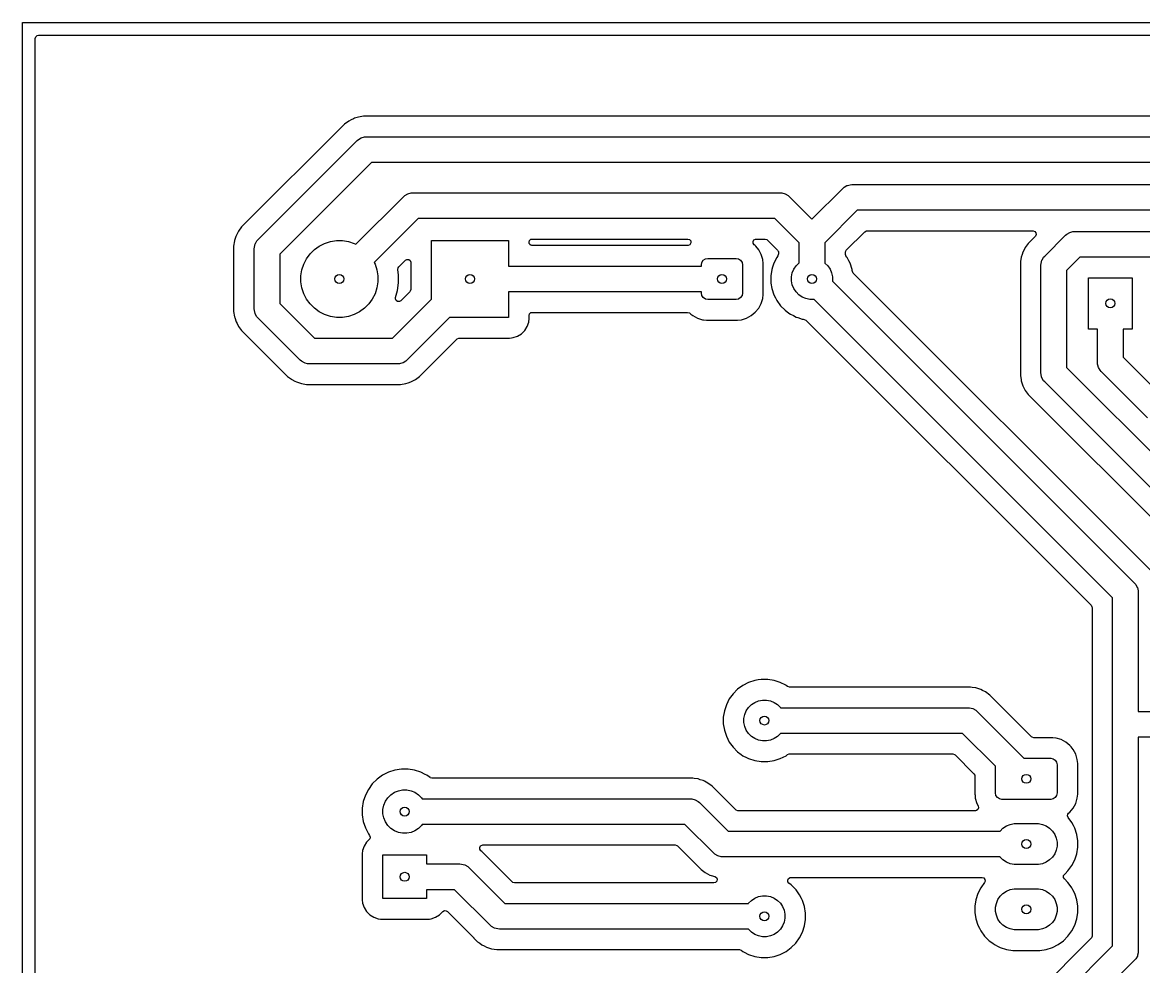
# Model space of a CAD drawing. Extents: x 20 to 124, y -124 to -20.
# Drawn here: x 20 to 63.63, y -56.76 to -20 of the extents above; entities that cross this region are included whole.
import ezdxf

# ---------------------------------------------------------------- set-up
doc = ezdxf.new("R2010")
doc.units = 0
doc.layers.add('BLACK', color=7, linetype='CONTINUOUS')
doc.layers.add('WHITE', color=7, linetype='CONTINUOUS')

msp = doc.modelspace()

# ---------------------------------------------------------------- linework, layer by layer
at = {"layer": 'BLACK', "linetype": 'CONTINUOUS'}
for p, q in [((20.572989, -20.511706), (20.6245, -20.5005)), ((20.6245, -20.5005), (123.3755, -20.5005)), ((20.5005, -20.6245), (20.520185, -20.557461)), ((20.5005, -28.708948), (20.5005, -20.6245)), ((20.520185, -20.557461), (20.572989, -20.511706)), ((32.531478, -23.961036), (28.528436, -27.964078)), ((32.697088, -23.840713), (32.531478, -23.961036)), ((32.788285, -23.794246), (32.697088, -23.840713)), ((32.879474, -23.747782), (32.788284, -23.794245)), ((32.788284, -23.794245), (32.788285, -23.794246)), ((32.924052, -23.733297), (32.879474, -23.747782)), ((32.976823, -23.716151), (32.924052, -23.733297)), ((33.074163, -23.684523), (32.976823, -23.71615)), ((32.976823, -23.71615), (32.976823, -23.716151)), ((33.208953, -23.663174), (33.074163, -23.684523)), ((33.276348, -23.6525), (33.208953, -23.663174)), ((33.481051, -23.6525), (33.276348, -23.6525)), ((79.684452, -23.6525), (33.481051, -23.6525)), ((29.166847, -28.457747), (33.025146, -24.599447)), ((33.025146, -24.599447), (33.07431, -24.556331)), ((33.07431, -24.556331), (33.074319, -24.556323)), ((33.074319, -24.556323), (33.187358, -24.49106)), ((33.187358, -24.49106), (33.313437, -24.457277)), ((33.313437, -24.457277), (33.313452, -24.457277)), ((33.313452, -24.457277), (33.3787, -24.453)), ((33.3787, -24.453), (79.5821, -24.453)), ((33.585807, -25.453), (30.0204, -29.018406)), ((79.374994, -25.453), (33.585807, -25.453)), ((50.7223, -27.660393), (51.922447, -26.460246)), ((51.922447, -26.460246), (51.971611, -26.41713)), ((51.971611, -26.41713), (51.971619, -26.417123)), ((51.971619, -26.417123), (52.084658, -26.35186)), ((52.084658, -26.35186), (52.111301, -26.34472)), ((52.111301, -26.34472), (52.210737, -26.318077)), ((52.210737, -26.318077), (52.210752, -26.318077)), ((52.210752, -26.318077), (52.276, -26.3138)), ((52.276, -26.3138), (77.3213, -26.3138)), ((32.978376, -28.637017), (34.836346, -26.779047)), ((34.836346, -26.779047), (34.88551, -26.735931)), ((34.88551, -26.735931), (34.885519, -26.735923)), ((34.885519, -26.735923), (34.998558, -26.67066)), ((34.998558, -26.67066), (35.124637, -26.636877)), ((35.124637, -26.636877), (35.124652, -26.636877)), ((35.124652, -26.636877), (35.1899, -26.6326)), ((35.1899, -26.6326), (49.4874, -26.6326)), ((49.4874, -26.6326), (49.552648, -26.636877)), ((49.552648, -26.636877), (49.552663, -26.636877)), ((49.552663, -26.636877), (49.678742, -26.67066)), ((49.678742, -26.67066), (49.791781, -26.735923)), ((49.791781, -26.735923), (49.791796, -26.735938)), ((49.791796, -26.735938), (49.840953, -26.779047)), ((49.840953, -26.779047), (50.7223, -27.660393)), ((52.483107, -27.3138), (51.2223, -28.574606)), ((77.114194, -27.3138), (52.483107, -27.3138)), ((35.397007, -27.6326), (33.685482, -29.344123)), ((49.280294, -27.6326), (35.397007, -27.6326)), ((50.2223, -28.574606), (49.280294, -27.6326)), ((28.307339, -28.336214), (28.255665, -28.495249)), ((28.308947, -28.331266), (28.307339, -28.336214)), ((28.31518, -28.312081), (28.308947, -28.331266)), ((28.315181, -28.312077), (28.31518, -28.312081)), ((28.382467, -28.180023), (28.315181, -28.312077)), ((28.408114, -28.129687), (28.382467, -28.180023)), ((28.408116, -28.129684), (28.408114, -28.129687)), ((28.528436, -27.964078), (28.408116, -28.129684)), ((52.059119, -28.869865), (52.778365, -28.150619)), ((52.778365, -28.150619), (52.839688, -28.117134)), ((52.839688, -28.117134), (52.866046, -28.1143)), ((52.866046, -28.1143), (59.328553, -28.1143)), ((59.416234, -28.325981), (59.140936, -28.601278)), ((59.328553, -28.1143), (59.395592, -28.133985)), ((59.395592, -28.133985), (59.441347, -28.186789)), ((59.422266, -28.319503), (59.416234, -28.325981)), ((59.451291, -28.255947), (59.422266, -28.319503)), ((59.441347, -28.186789), (59.451291, -28.255947)), ((59.779347, -29.094947), (60.592046, -28.282247)), ((60.592046, -28.282247), (60.64121, -28.239131)), ((60.64121, -28.239131), (60.641219, -28.239123)), ((60.641219, -28.239123), (60.754258, -28.17386)), ((60.754258, -28.17386), (60.880337, -28.140077)), ((60.880337, -28.140077), (60.880352, -28.140077)), ((60.880352, -28.140077), (60.9456, -28.1358)), ((60.9456, -28.1358), (67.415, -28.1358)), ((20.5005, -50.592597), (20.5005, -28.708948)), ((28.251923, -28.506766), (28.2199, -28.708948)), ((28.2199, -28.708948), (28.2199, -28.714139)), ((28.2199, -28.714139), (28.2199, -31.253551)), ((28.252738, -28.504259), (28.251923, -28.506766)), ((28.255664, -28.495252), (28.252738, -28.504259)), ((28.255665, -28.495249), (28.255664, -28.495252)), ((29.0204, -28.8113), (29.024677, -28.746052)), ((29.024677, -28.746037), (29.05846, -28.619958)), ((29.024677, -28.746052), (29.024677, -28.746037)), ((29.05846, -28.619958), (29.069012, -28.601681)), ((29.069012, -28.601681), (29.123723, -28.506919)), ((29.123723, -28.506919), (29.123738, -28.506903)), ((29.123738, -28.506903), (29.166847, -28.457747)), ((31.360828, -28.846891), (31.551252, -28.70854)), ((31.551252, -28.70854), (31.760975, -28.601681)), ((31.760975, -28.601681), (31.984832, -28.528945)), ((31.984832, -28.528945), (32.217311, -28.492124)), ((32.217311, -28.492124), (32.452689, -28.492124)), ((32.452689, -28.492124), (32.685168, -28.528945)), ((32.685168, -28.528945), (32.909025, -28.601681)), ((32.909025, -28.601681), (32.978376, -28.637017)), ((35.915, -30.780394), (35.915, -28.4875)), ((35.915, -28.4875), (38.915, -28.4875)), ((38.915, -28.4875), (38.915, -29.4875)), ((39.7155, -28.5571), (39.735185, -28.490061)), ((39.7155, -28.563), (39.7155, -28.5571)), ((39.720523, -28.597935), (39.7155, -28.563)), ((39.724418, -28.603996), (39.720523, -28.597935)), ((39.726706, -28.614511), (39.724418, -28.603996)), ((39.744007, -28.634478), (39.726706, -28.614511)), ((39.735185, -28.490061), (39.787989, -28.444306)), ((39.758297, -28.656713), (39.744007, -28.634478)), ((39.766533, -28.660474), (39.758297, -28.656713)), ((39.772461, -28.667315), (39.766533, -28.660474)), ((39.797812, -28.674759), (39.772461, -28.667315)), ((39.787989, -28.444306), (39.8395, -28.4331)), ((39.821853, -28.685738), (39.797812, -28.674759)), ((39.830814, -28.684449), (39.821853, -28.685738)), ((39.8395, -28.687), (39.830814, -28.684449)), ((39.8395, -28.4331), (45.893695, -28.4331)), ((45.886506, -28.687), (39.8395, -28.687)), ((45.900862, -28.686166), (45.886506, -28.687)), ((45.893695, -28.4331), (45.960734, -28.452785)), ((45.965172, -28.658852), (45.900862, -28.686166)), ((45.960734, -28.452785), (46.006489, -28.505589)), ((45.972361, -28.652952), (45.965172, -28.658852)), ((45.987408, -28.638303), (45.972361, -28.652952)), ((46.016433, -28.574747), (45.987408, -28.638303)), ((46.006489, -28.505589), (46.016433, -28.574747)), ((48.431035, -28.525364), (48.467222, -28.465595)), ((48.432906, -28.595208), (48.431035, -28.525364)), ((48.472241, -28.652954), (48.432906, -28.595208)), ((48.467222, -28.465595), (48.529978, -28.434879)), ((48.51871, -28.691089), (48.472241, -28.652954)), ((48.533366, -28.708948), (48.51871, -28.691089)), ((48.529978, -28.434879), (48.550905, -28.4331)), ((48.649985, -28.85105), (48.533366, -28.708948)), ((48.550905, -28.4331), (48.897353, -28.4331)), ((48.897353, -28.4331), (48.964392, -28.452785)), ((48.964392, -28.452785), (48.985034, -28.469419)), ((48.985034, -28.469419), (49.385481, -28.869866)), ((50.2223, -29.36407), (50.2223, -28.574606)), ((51.2223, -28.574606), (51.2223, -29.36407)), ((59.01891, -28.770232), (58.927679, -28.94928)), ((59.018913, -28.770225), (59.01891, -28.770232)), ((59.020607, -28.766898), (59.018913, -28.770225)), ((59.020617, -28.766882), (59.020607, -28.766898)), ((59.140931, -28.601284), (59.020617, -28.766882)), ((59.140936, -28.601278), (59.140931, -28.601284)), ((29.0204, -31.1512), (29.0204, -28.8113)), ((30.0204, -29.018406), (30.0204, -30.944093)), ((30.949181, -29.413475), (31.05604, -29.203752)), ((31.05604, -29.203752), (31.194391, -29.013328)), ((31.194391, -29.013328), (31.360828, -28.846891)), ((34.90282, -29.258864), (34.964142, -29.22538)), ((34.964142, -29.22538), (35.033834, -29.230364)), ((35.033834, -29.230364), (35.089767, -29.272236)), ((46.495523, -29.260723), (46.576629, -29.20653)), ((46.576629, -29.20653), (46.6723, -29.1875)), ((46.6723, -29.1875), (47.7723, -29.1875)), ((47.7723, -29.1875), (47.867971, -29.20653)), ((47.867971, -29.20653), (47.949077, -29.260723)), ((48.747532, -29.033546), (48.649985, -28.85105)), ((48.8076, -29.231566), (48.747532, -29.033546)), ((49.353432, -29.148651), (49.23906, -29.373116)), ((49.398118, -29.087146), (49.353432, -29.148651)), ((49.385481, -28.869866), (49.400184, -28.896793)), ((49.402115, -29.0813), (49.398118, -29.087146)), ((49.400184, -28.896793), (49.416777, -28.922612)), ((49.4218, -29.014261), (49.402115, -29.0813)), ((49.416777, -28.922612), (49.417668, -28.928812)), ((49.417668, -28.928812), (49.418966, -28.931189)), ((49.418966, -28.931189), (49.4218, -28.957546)), ((49.4218, -28.957546), (49.4218, -29.014261)), ((52.0228, -28.957546), (52.042485, -28.890507)), ((52.0228, -29.014261), (52.0228, -28.957546)), ((52.023002, -29.02134), (52.0228, -29.014261)), ((52.024368, -29.025169), (52.023002, -29.02134)), ((52.027823, -29.049196), (52.024368, -29.025169)), ((52.039329, -29.067101), (52.027823, -29.049196)), ((52.046482, -29.087146), (52.039329, -29.067101)), ((52.042485, -28.890507), (52.059119, -28.869865)), ((52.084546, -29.139538), (52.046482, -29.087146)), ((52.09117, -29.148655), (52.084546, -29.139538)), ((52.161955, -29.287579), (52.09117, -29.148655)), ((58.864422, -29.143968), (58.838776, -29.30589)), ((58.900301, -29.033545), (58.864422, -29.143967)), ((58.864422, -29.143967), (58.864422, -29.143968)), ((58.927678, -28.949283), (58.900301, -29.033545)), ((58.927679, -28.94928), (58.927678, -28.949283)), ((59.67096, -29.257158), (59.689307, -29.22538)), ((59.689307, -29.22538), (59.736223, -29.144119)), ((59.736223, -29.144119), (59.736238, -29.144103)), ((59.736238, -29.144103), (59.779347, -29.094947)), ((61.152707, -29.1358), (60.6329, -29.655606)), ((66.915, -29.1358), (61.152707, -29.1358)), ((30.839624, -29.869811), (30.876445, -29.637332)), ((30.876445, -29.637332), (30.949181, -29.413475)), ((33.685482, -29.344123), (33.720819, -29.413475)), ((33.720819, -29.413475), (33.793555, -29.637332)), ((33.793555, -29.637332), (33.830376, -29.869811)), ((34.607354, -29.622934), (34.618119, -29.553903)), ((34.6355, -29.836717), (34.607354, -29.622934)), ((34.618119, -29.553903), (34.642609, -29.519074)), ((34.642609, -29.519074), (34.90282, -29.258864)), ((35.089767, -29.272236), (35.114184, -29.3377)), ((35.114184, -29.3377), (35.1145, -29.346546)), ((35.1145, -29.346546), (35.1145, -30.397452)), ((38.915, -29.4875), (46.4223, -29.4875)), ((46.4223, -29.4375), (46.44133, -29.341829)), ((46.4223, -29.4875), (46.4223, -29.4375)), ((46.44133, -29.341829), (46.495523, -29.260723)), ((47.949077, -29.260723), (48.00327, -29.341829)), ((48.00327, -29.341829), (48.0223, -29.4375)), ((48.0223, -29.4375), (48.0223, -30.5375)), ((48.8228, -29.385892), (48.8076, -29.231566)), ((48.8228, -30.589108), (48.8228, -29.385892)), ((49.16121, -29.612715), (49.1218, -29.861538)), ((49.187925, -29.530494), (49.16121, -29.612715)), ((49.23906, -29.373116), (49.187925, -29.530494)), ((49.956748, -29.755272), (50.016763, -29.610383)), ((50.016763, -29.610383), (50.103892, -29.479985)), ((50.103892, -29.479985), (50.214785, -29.369092)), ((50.214785, -29.369092), (50.2223, -29.36407)), ((51.2223, -29.36407), (51.229815, -29.369092)), ((51.229815, -29.369092), (51.340708, -29.479985)), ((51.340708, -29.479985), (51.427837, -29.610383)), ((51.427837, -29.610383), (51.487852, -29.755272)), ((52.205539, -29.373116), (52.161955, -29.287579)), ((52.205539, -29.373118), (52.205539, -29.373116)), ((52.205541, -29.373121), (52.205539, -29.373118)), ((52.28339, -29.612715), (52.205541, -29.373121)), ((52.292598, -29.670856), (52.28339, -29.612715)), ((58.838776, -29.305891), (58.8324, -29.346144)), ((58.8324, -29.346144), (58.8324, -33.746157)), ((58.838776, -29.30589), (58.838776, -29.305891)), ((59.6329, -29.4485), (59.637177, -29.383252)), ((59.6329, -33.6438), (59.6329, -29.4485)), ((59.637177, -29.383237), (59.67096, -29.257158)), ((59.637177, -29.383252), (59.637177, -29.383237)), ((60.6329, -29.655606), (60.6329, -33.436693)), ((30.839624, -30.105189), (30.839624, -29.869811)), ((33.830376, -29.869811), (33.830376, -30.105189)), ((34.6355, -30.138283), (34.6355, -29.836717)), ((49.1218, -29.861538), (49.1218, -30.113462)), ((49.926152, -29.909086), (49.956748, -29.755272)), ((49.926152, -30.065914), (49.926152, -29.909086)), ((49.956748, -30.219728), (49.926152, -30.065914)), ((51.487852, -29.755272), (51.518448, -29.909086)), ((51.518448, -30.065914), (51.516684, -30.074778)), ((51.516684, -30.074778), (63.277453, -41.835546)), ((51.518448, -29.909086), (51.518448, -30.065914)), ((52.295283, -29.687806), (52.292598, -29.670856)), ((52.29659, -29.694767), (52.295283, -29.687806)), ((52.330075, -29.75609), (52.29659, -29.694767)), ((63.915866, -41.341881), (52.330075, -29.75609)), ((61.485, -31.9375), (61.485, -29.9375)), ((61.485, -29.9375), (63.185, -29.9375)), ((63.185, -29.9375), (63.185, -31.9375)), ((30.876445, -30.337668), (30.839624, -30.105189)), ((30.949181, -30.561525), (30.876445, -30.337668)), ((33.793555, -30.337668), (33.720819, -30.561525)), ((33.830376, -30.105189), (33.793555, -30.337668)), ((34.521951, -30.714135), (34.596138, -30.437268)), ((34.596138, -30.437268), (34.6355, -30.138283)), ((35.078181, -30.485133), (34.729408, -30.833905)), ((35.094815, -30.464491), (35.078181, -30.485133)), ((35.1145, -30.397452), (35.094815, -30.464491)), ((46.4223, -30.4875), (38.915, -30.4875)), ((38.915, -30.4875), (38.915, -31.4875)), ((46.4223, -30.5375), (46.4223, -30.4875)), ((46.44133, -30.633171), (46.4223, -30.5375)), ((48.0223, -30.5375), (48.00327, -30.633171)), ((49.1218, -30.113462), (49.128209, -30.153928)), ((49.128209, -30.153928), (49.16121, -30.362285)), ((49.16121, -30.362285), (49.23906, -30.601883)), ((50.016763, -30.364617), (49.956748, -30.219728)), ((50.103892, -30.495015), (50.016763, -30.364617)), ((50.214785, -30.605908), (50.103892, -30.495015)), ((30.0204, -30.944093), (31.369507, -32.2932)), ((31.05604, -30.771248), (30.949181, -30.561525)), ((31.194391, -30.961672), (31.05604, -30.771248)), ((31.360828, -31.128109), (31.194391, -30.961672)), ((33.475609, -30.961672), (33.309172, -31.128109)), ((33.61396, -30.771248), (33.475609, -30.961672)), ((33.720819, -30.561525), (33.61396, -30.771248)), ((34.402194, -32.2932), (35.915, -30.780394)), ((34.518043, -30.75507), (34.521951, -30.714135)), ((34.54246, -30.820534), (34.518043, -30.75507)), ((34.598393, -30.862406), (34.54246, -30.820534)), ((34.668085, -30.86739), (34.598393, -30.862406)), ((34.729408, -30.833905), (34.668085, -30.86739)), ((46.495523, -30.714277), (46.44133, -30.633171)), ((46.576629, -30.76847), (46.495523, -30.714277)), ((46.6723, -30.7875), (46.576629, -30.76847)), ((47.7723, -30.7875), (46.6723, -30.7875)), ((47.867971, -30.76847), (47.7723, -30.7875)), ((47.949077, -30.714277), (47.867971, -30.76847)), ((48.00327, -30.633171), (47.949077, -30.714277)), ((48.649985, -31.12395), (48.747532, -30.941454)), ((48.747532, -30.941454), (48.8076, -30.743434)), ((48.8076, -30.743434), (48.8228, -30.589108)), ((49.23906, -30.601883), (49.303605, -30.728558)), ((49.303605, -30.728558), (49.350469, -30.820534)), ((49.350469, -30.820534), (49.353432, -30.826348)), ((49.353432, -30.826348), (49.501501, -31.030149)), ((50.345183, -30.693037), (50.214785, -30.605908)), ((50.490072, -30.753052), (50.345183, -30.693037)), ((50.643886, -30.783648), (50.490072, -30.753052)), ((50.800714, -30.783648), (50.643886, -30.783648)), ((50.809578, -30.781884), (50.800714, -30.783648)), ((62.4239, -42.396206), (50.809578, -30.781884)), ((28.2199, -31.253551), (28.251922, -31.455731)), ((29.024677, -31.216447), (29.0204, -31.1512)), ((29.024677, -31.216463), (29.024677, -31.216447)), ((29.056219, -31.334177), (29.024677, -31.216463)), ((29.05846, -31.342542), (29.056219, -31.334177)), ((29.123723, -31.455581), (29.05846, -31.342542)), ((31.551252, -31.26646), (31.360828, -31.128109)), ((31.760975, -31.373319), (31.551252, -31.26646)), ((31.984832, -31.446055), (31.760975, -31.373319)), ((32.909025, -31.373319), (32.685168, -31.446055)), ((33.118748, -31.26646), (32.909025, -31.373319)), ((33.309172, -31.128109), (33.118748, -31.26646)), ((39.7155, -31.412), (39.735185, -31.344961)), ((39.7155, -31.532454), (39.7155, -31.412)), ((39.735185, -31.344961), (39.787989, -31.299206)), ((39.787989, -31.299206), (39.8395, -31.288)), ((39.8395, -31.288), (45.886506, -31.288)), ((45.886506, -31.288), (45.953545, -31.307685)), ((45.953545, -31.307685), (45.965171, -31.316147)), ((45.965171, -31.316147), (46.014183, -31.35637)), ((46.014183, -31.35637), (46.08585, -31.415185)), ((48.35875, -31.415185), (48.51871, -31.28391)), ((48.51871, -31.28391), (48.649985, -31.12395)), ((49.501501, -31.030149), (49.501505, -31.030154)), ((49.501505, -31.030154), (49.679645, -31.208294)), ((49.679645, -31.208294), (49.67965, -31.208298)), ((49.67965, -31.208298), (49.828093, -31.316147)), ((49.828093, -31.316147), (49.883455, -31.35637)), ((49.883455, -31.35637), (49.998886, -31.415185)), ((28.251922, -31.455731), (28.251923, -31.455736)), ((28.251923, -31.455736), (28.263933, -31.4927)), ((28.263933, -31.4927), (28.263934, -31.4927)), ((28.263934, -31.4927), (28.31518, -31.650419)), ((28.31518, -31.650419), (28.315181, -31.65042)), ((28.315181, -31.65042), (28.351049, -31.720817)), ((28.351049, -31.720817), (28.351051, -31.720819)), ((28.351051, -31.720819), (28.408113, -31.832811)), ((28.408113, -31.832811), (28.528434, -31.998419)), ((29.123738, -31.455596), (29.123723, -31.455581)), ((29.166847, -31.504753), (29.123738, -31.455596)), ((30.808847, -33.146754), (29.166847, -31.504753)), ((32.217311, -31.482876), (31.984832, -31.446055)), ((32.452689, -31.482876), (32.217311, -31.482876)), ((32.685168, -31.446055), (32.452689, -31.482876)), ((36.622106, -31.4875), (34.962853, -33.146753)), ((38.915, -31.4875), (36.622106, -31.4875)), ((39.544816, -31.989762), (39.640789, -31.837022)), ((39.640789, -31.837022), (39.700368, -31.666755)), ((39.700368, -31.666755), (39.7155, -31.532454)), ((46.08585, -31.415185), (46.268346, -31.512732)), ((46.268346, -31.512732), (46.466366, -31.5728)), ((46.466366, -31.5728), (46.466365, -31.5728)), ((46.466365, -31.5728), (46.504947, -31.5766)), ((46.504947, -31.5766), (46.620692, -31.588)), ((46.620692, -31.588), (46.620695, -31.588)), ((46.620695, -31.588), (47.823905, -31.588)), ((47.823905, -31.588), (47.823908, -31.588)), ((47.823908, -31.588), (47.978234, -31.5728)), ((47.978234, -31.5728), (48.176254, -31.512732)), ((48.176254, -31.512732), (48.35875, -31.415185)), ((49.998886, -31.415185), (50.107916, -31.470739)), ((50.107916, -31.470739), (50.107918, -31.470739)), ((50.107918, -31.470739), (50.107921, -31.470741)), ((50.107921, -31.470741), (50.175504, -31.4927)), ((50.175504, -31.4927), (50.347514, -31.54859)), ((50.347514, -31.54859), (50.386739, -31.554802)), ((50.386739, -31.554802), (50.422606, -31.560483)), ((50.422606, -31.560483), (50.485741, -31.590412)), ((50.485741, -31.590412), (50.49089, -31.595275)), ((50.49089, -31.595275), (61.587081, -42.691466)), ((28.528434, -31.998419), (28.528435, -31.99842)), ((28.528435, -31.99842), (28.528436, -31.998421)), ((28.528436, -31.998421), (30.167308, -33.637292)), ((38.959958, -32.287999), (39.027104, -32.280434)), ((39.027104, -32.280434), (39.094249, -32.272869)), ((39.094249, -32.272869), (39.094252, -32.272868)), ((39.094252, -32.272868), (39.094255, -32.272868)), ((39.094255, -32.272868), (39.264522, -32.213289)), ((39.264522, -32.213289), (39.417262, -32.117316)), ((39.417262, -32.117316), (39.544816, -31.989762)), ((61.835, -31.9375), (61.485, -31.9375)), ((61.835, -33.2392), (61.835, -31.9375)), ((63.185, -31.9375), (62.835, -31.9375)), ((62.835, -31.9375), (62.835, -33.032093)), ((31.369507, -32.2932), (34.402194, -32.2932)), ((35.456519, -33.785166), (36.917366, -32.324319)), ((36.917366, -32.324319), (36.978689, -32.290834)), ((36.978689, -32.290834), (37.005047, -32.288)), ((37.005047, -32.288), (38.959957, -32.288)), ((38.959957, -32.288), (38.959958, -32.287999)), ((30.858011, -33.189869), (30.808847, -33.146754)), ((34.962853, -33.146753), (34.913696, -33.189861)), ((62.835, -33.032093), (64.343807, -34.5409)), ((30.858019, -33.189877), (30.858011, -33.189869)), ((30.971058, -33.25514), (30.858019, -33.189877)), ((30.997701, -33.262279), (30.971058, -33.25514)), ((31.097137, -33.288923), (30.997701, -33.262279)), ((31.097152, -33.288923), (31.097137, -33.288923)), ((31.1624, -33.2932), (31.097152, -33.288923)), ((34.6093, -33.2932), (31.1624, -33.2932)), ((34.674548, -33.288923), (34.6093, -33.2932)), ((34.674563, -33.288923), (34.674548, -33.288923)), ((34.800642, -33.25514), (34.674563, -33.288923)), ((34.814526, -33.247124), (34.800642, -33.25514)), ((34.913681, -33.189877), (34.814526, -33.247124)), ((34.913696, -33.189861), (34.913681, -33.189877)), ((60.6329, -33.436693), (70.303707, -43.1075)), ((61.839277, -33.304447), (61.835, -33.2392)), ((61.839277, -33.304463), (61.839277, -33.304447)), ((61.848644, -33.33942), (61.839277, -33.304463)), ((61.87306, -33.430542), (61.848644, -33.33942)), ((61.938323, -33.543581), (61.87306, -33.430542)), ((61.938338, -33.543596), (61.938323, -33.543581)), ((61.981447, -33.592753), (61.938338, -33.543596)), ((63.783147, -35.394454), (61.981447, -33.592753)), ((30.167308, -33.637292), (30.167322, -33.637307)), ((30.167322, -33.637307), (30.170433, -33.640418)), ((30.170433, -33.640418), (30.170434, -33.640419)), ((30.170434, -33.640419), (30.315181, -33.785166)), ((30.315181, -33.785166), (30.315184, -33.785168)), ((30.315184, -33.785168), (30.315188, -33.785172)), ((30.315188, -33.785172), (30.465368, -33.894282)), ((30.465368, -33.894282), (30.48079, -33.905487)), ((30.48079, -33.905487), (30.60002, -33.966238)), ((30.60002, -33.966238), (30.663181, -33.998421)), ((30.663181, -33.998421), (30.663187, -33.998423)), ((30.663187, -33.998423), (30.818646, -34.048934)), ((35.011176, -34.030048), (35.108519, -33.99842)), ((35.108519, -33.99842), (35.245523, -33.928613)), ((35.245523, -33.928613), (35.290911, -33.905487)), ((35.290911, -33.905487), (35.456519, -33.785166)), ((58.8324, -33.746157), (58.860063, -33.92081)), ((58.860063, -33.92081), (58.864421, -33.948326)), ((58.864421, -33.948326), (58.864422, -33.948331)), ((58.864422, -33.948331), (58.864423, -33.948334)), ((58.864423, -33.948334), (58.92768, -34.143019)), ((59.637177, -33.709047), (59.6329, -33.6438)), ((59.637177, -33.709063), (59.637177, -33.709047)), ((59.660551, -33.796294), (59.637177, -33.709063)), ((59.67096, -33.835142), (59.660551, -33.796294)), ((59.736223, -33.948181), (59.67096, -33.835142)), ((59.736238, -33.948196), (59.736223, -33.948181)), ((59.779347, -33.997353), (59.736238, -33.948196)), ((69.743047, -43.961054), (59.779347, -33.997353)), ((30.818646, -34.048934), (30.818647, -34.048934)), ((30.818647, -34.048934), (30.857866, -34.061677)), ((30.857866, -34.061677), (31.060048, -34.0937)), ((31.060048, -34.0937), (31.060049, -34.0937)), ((31.060049, -34.0937), (34.711651, -34.0937)), ((34.711651, -34.0937), (34.711652, -34.0937)), ((34.711652, -34.0937), (34.913835, -34.061677)), ((34.913835, -34.061677), (35.011176, -34.030048)), ((58.92768, -34.143019), (58.953494, -34.193681)), ((58.953494, -34.193681), (59.020613, -34.325411)), ((59.020613, -34.325411), (59.140934, -34.491019)), ((59.140934, -34.491019), (59.140935, -34.49102)), ((59.140935, -34.49102), (59.140936, -34.491021)), ((59.140936, -34.491021), (69.101508, -44.451592)), ((63.277453, -41.835546), (63.320568, -41.88471)), ((63.320568, -41.88471), (63.320577, -41.884719)), ((63.320577, -41.884719), (63.383556, -41.993802)), ((63.383556, -41.993802), (63.38584, -41.997758)), ((63.38584, -41.997758), (63.419623, -42.123837)), ((63.419623, -42.123837), (63.419623, -42.123852)), ((63.419623, -42.123852), (63.4239, -42.1891)), ((63.4239, -42.1891), (63.4239, -46.8232)), ((61.587081, -42.691466), (61.620566, -42.752789)), ((61.620566, -42.752789), (61.6234, -42.779147)), ((62.4239, -47.3232), (62.4239, -42.396206)), ((61.6234, -42.779147), (61.6234, -55.566453)), ((48.036151, -45.808632), (47.83235, -45.956701)), ((48.260616, -45.69426), (48.036151, -45.808632)), ((48.500214, -45.61641), (48.260616, -45.69426)), ((48.624626, -45.596705), (48.500214, -45.61641)), ((48.749038, -45.577), (48.624626, -45.596705)), ((49.000962, -45.577), (48.749038, -45.577)), ((49.249785, -45.61641), (49.000962, -45.577)), ((49.489383, -45.69426), (49.249785, -45.61641)), ((49.702234, -45.802714), (49.489383, -45.69426)), ((49.713845, -45.80863), (49.702234, -45.802714)), ((49.775362, -45.853324), (49.713845, -45.80863)), ((47.654201, -46.13485), (47.506132, -46.338651)), ((47.654205, -46.134845), (47.654201, -46.13485)), ((47.832345, -45.956705), (47.654205, -46.134845)), ((47.83235, -45.956701), (47.832345, -45.956705)), ((49.781199, -45.857315), (49.775362, -45.853324)), ((49.848238, -45.877), (49.781199, -45.857315)), ((56.897351, -45.877), (49.848238, -45.877)), ((56.897352, -45.877), (56.897351, -45.877)), ((56.958364, -45.886663), (56.897352, -45.877)), ((57.099531, -45.909022), (56.958364, -45.886663)), ((57.099536, -45.909023), (57.099531, -45.909022)), ((57.134578, -45.920408), (57.099536, -45.909023)), ((57.13458, -45.92041), (57.134578, -45.920408)), ((57.294219, -45.97228), (57.13458, -45.92041)), ((57.29422, -45.97228), (57.294219, -45.97228)), ((57.294221, -45.972281), (57.29422, -45.97228)), ((57.361494, -46.006558), (57.294221, -45.972281)), ((57.361497, -46.00656), (57.361494, -46.006558)), ((57.476611, -46.065213), (57.361497, -46.00656)), ((57.642219, -46.185534), (57.476611, -46.065213)), ((57.64222, -46.185535), (57.642219, -46.185534)), ((57.642221, -46.185536), (57.64222, -46.185535)), ((59.267365, -47.810681), (57.642221, -46.185536)), ((47.39176, -46.563116), (47.31391, -46.802714)), ((47.506132, -46.338651), (47.39176, -46.563116)), ((48.169463, -46.800383), (48.256592, -46.669985)), ((48.256592, -46.669985), (48.367485, -46.559092)), ((48.367485, -46.559092), (48.497883, -46.471963)), ((48.497883, -46.471963), (48.642772, -46.411948)), ((48.642772, -46.411948), (48.796586, -46.381352)), ((48.796586, -46.381352), (48.953414, -46.381352)), ((48.953414, -46.381352), (49.107228, -46.411948)), ((49.107228, -46.411948), (49.252117, -46.471963)), ((49.252117, -46.471963), (49.382515, -46.559092)), ((49.382515, -46.559092), (49.493408, -46.669985)), ((49.493408, -46.669985), (49.498429, -46.6775)), ((49.498429, -46.6775), (56.795, -46.6775)), ((56.795, -46.6775), (56.860248, -46.681777)), ((56.860248, -46.681777), (56.860263, -46.681777)), ((56.860263, -46.681777), (56.986342, -46.71556)), ((47.31391, -46.802714), (47.2745, -47.051538)), ((47.2745, -47.051538), (47.2745, -47.303461)), ((48.078852, -47.099086), (48.109448, -46.945272)), ((48.078852, -47.255914), (48.078852, -47.099086)), ((48.109448, -46.945272), (48.169463, -46.800383)), ((56.986342, -46.71556), (57.099381, -46.780823)), ((57.099381, -46.780823), (57.099396, -46.780838)), ((57.099396, -46.780838), (57.148553, -46.823947)), ((57.148553, -46.823947), (58.972107, -48.6475)), ((63.4239, -46.8232), (75.0207, -46.8232)), ((47.2745, -47.303461), (47.31391, -47.552285)), ((47.31391, -47.552285), (47.39176, -47.791883)), ((48.109448, -47.409728), (48.078852, -47.255914)), ((48.169463, -47.554617), (48.109448, -47.409728)), ((48.256592, -47.685015), (48.169463, -47.554617)), ((62.4239, -55.949394), (62.4239, -47.3232)), ((47.39176, -47.791883), (47.506132, -48.016348)), ((48.367485, -47.795908), (48.256592, -47.685015)), ((48.497883, -47.883037), (48.367485, -47.795908)), ((48.642772, -47.943052), (48.497883, -47.883037)), ((48.796586, -47.973648), (48.642772, -47.943052)), ((48.953414, -47.973648), (48.796586, -47.973648)), ((49.107228, -47.943052), (48.953414, -47.973648)), ((49.252117, -47.883037), (49.107228, -47.943052)), ((49.382515, -47.795908), (49.252117, -47.883037)), ((49.493408, -47.685015), (49.382515, -47.795908)), ((49.498429, -47.6775), (49.493408, -47.685015)), ((56.587894, -47.6775), (49.498429, -47.6775)), ((57.865, -48.954606), (56.587894, -47.6775)), ((59.288007, -47.827315), (59.267365, -47.810681)), ((59.355046, -47.847), (59.288007, -47.827315)), ((60.066605, -47.847), (59.355046, -47.847)), ((60.066608, -47.847), (60.066605, -47.847)), ((60.101805, -47.850466), (60.066608, -47.847)), ((60.220934, -47.862199), (60.101805, -47.850466)), ((60.220934, -47.8622), (60.220932, -47.862199)), ((60.220932, -47.862199), (60.220934, -47.862199)), ((60.418954, -47.922268), (60.220934, -47.8622)), ((60.60145, -48.019815), (60.418954, -47.922268)), ((74.813594, -47.8232), (63.4239, -47.8232)), ((63.4239, -47.8232), (63.4239, -56.1565)), ((47.506132, -48.016348), (47.654201, -48.220149)), ((47.654201, -48.220149), (47.654205, -48.220154)), ((47.654205, -48.220154), (47.832345, -48.398294)), ((47.832345, -48.398294), (47.83235, -48.398298)), ((47.83235, -48.398298), (47.974647, -48.501682)), ((60.601453, -48.019817), (60.60145, -48.019815)), ((60.76141, -48.151089), (60.601452, -48.019817)), ((60.601452, -48.019817), (60.601453, -48.019817)), ((60.806759, -48.206348), (60.76141, -48.151089)), ((60.892685, -48.31105), (60.806759, -48.206348)), ((60.990232, -48.493546), (60.892685, -48.31105)), ((47.974647, -48.501682), (48.036155, -48.54637)), ((48.036155, -48.54637), (48.179184, -48.619247)), ((48.179184, -48.619247), (48.260616, -48.660739)), ((48.260616, -48.660739), (48.260618, -48.660739)), ((48.260618, -48.660739), (48.260621, -48.660741)), ((48.260621, -48.660741), (48.500215, -48.73859)), ((48.500215, -48.73859), (48.749038, -48.778)), ((48.749038, -48.778), (48.749039, -48.778)), ((48.749039, -48.778), (49.000961, -48.778)), ((49.000961, -48.778), (49.000962, -48.778)), ((49.000962, -48.778), (49.249785, -48.73859)), ((49.249785, -48.73859), (49.489379, -48.660741)), ((49.489379, -48.660741), (49.713845, -48.54637)), ((49.713845, -48.54637), (49.775353, -48.501681)), ((49.775353, -48.501681), (49.841158, -48.478202)), ((49.841158, -48.478202), (49.848238, -48.478)), ((49.848238, -48.478), (56.204953, -48.478)), ((56.204953, -48.478), (56.271992, -48.497685)), ((56.271992, -48.497685), (56.292634, -48.514319)), ((56.292634, -48.514319), (57.028181, -49.249865)), ((58.972107, -48.6475), (60.015, -48.6475)), ((60.015, -48.6475), (60.110671, -48.66653)), ((60.110671, -48.66653), (60.191777, -48.720723)), ((60.191777, -48.720723), (60.24597, -48.801829)), ((60.24597, -48.801829), (60.265, -48.8975)), ((61.0503, -48.691566), (60.990232, -48.493546)), ((61.0655, -48.845892), (61.0503, -48.691566)), ((61.0655, -50.049108), (61.0655, -48.845892)), ((34.241423, -49.192922), (34.009945, -49.310868)), ((34.488506, -49.11264), (34.241423, -49.192922)), ((34.745098, -49.072), (34.488506, -49.11264)), ((34.745103, -49.072), (34.745098, -49.072)), ((35.004897, -49.072), (34.745103, -49.072)), ((35.004902, -49.072), (35.004897, -49.072)), ((35.261493, -49.11264), (35.004902, -49.072)), ((35.508576, -49.192922), (35.261493, -49.11264)), ((35.667764, -49.274034), (35.508576, -49.192922)), ((35.740051, -49.310866), (35.667764, -49.274034)), ((57.028181, -49.249865), (57.061666, -49.311188)), ((57.865, -49.9975), (57.865, -48.954606)), ((60.265, -48.8975), (60.265, -49.9975)), ((33.616066, -49.647274), (33.463368, -49.857445)), ((33.616071, -49.647268), (33.616066, -49.647274)), ((33.799768, -49.463571), (33.616071, -49.647268)), ((33.799774, -49.463566), (33.799768, -49.463571)), ((34.009945, -49.310868), (33.799774, -49.463566)), ((35.740053, -49.310867), (35.740051, -49.310866)), ((35.740054, -49.310868), (35.740053, -49.310867)), ((35.860419, -49.398318), (35.740054, -49.310868)), ((35.866265, -49.402315), (35.860419, -49.398318)), ((35.933304, -49.422), (35.866265, -49.402315)), ((46.090851, -49.422), (35.933304, -49.422)), ((46.090852, -49.422), (46.090851, -49.422)), ((46.13772, -49.429423), (46.090852, -49.422)), ((46.293032, -49.454022), (46.13772, -49.429423)), ((46.376077, -49.481005), (46.293032, -49.454022)), ((46.376081, -49.481006), (46.376077, -49.481005)), ((46.379243, -49.482034), (46.376081, -49.481006)), ((46.487719, -49.51728), (46.379243, -49.482034)), ((46.536197, -49.541981), (46.487719, -49.51728)), ((46.670111, -49.610213), (46.536197, -49.541981)), ((46.835719, -49.730534), (46.670111, -49.610213)), ((46.835721, -49.730536), (46.835719, -49.730534)), ((47.755866, -50.650681), (46.835721, -49.730536)), ((57.061666, -49.311188), (57.0645, -49.337546)), ((57.0645, -49.337546), (57.0645, -50.049108)), ((33.345422, -50.088923), (33.26514, -50.336006)), ((33.463368, -49.857445), (33.345422, -50.088923)), ((34.217941, -50.183266), (34.335766, -50.065441)), ((34.335766, -50.065441), (34.474313, -49.972867)), ((34.474313, -49.972867), (34.628258, -49.909101)), ((34.628258, -49.909101), (34.791685, -49.876593)), ((34.791685, -49.876593), (34.958315, -49.876593)), ((34.958315, -49.876593), (35.121742, -49.909101)), ((35.121742, -49.909101), (35.275687, -49.972867)), ((35.275687, -49.972867), (35.414234, -50.065441)), ((35.414234, -50.065441), (35.532059, -50.183266)), ((57.0645, -50.049108), (57.068422, -50.088928)), ((57.068422, -50.088928), (57.079699, -50.203432)), ((57.88403, -50.093171), (57.865, -49.9975)), ((57.938223, -50.174277), (57.88403, -50.093171)), ((60.24597, -50.093171), (60.191777, -50.174277)), ((60.265, -49.9975), (60.24597, -50.093171)), ((61.0503, -50.203434), (61.0655, -50.049108)), ((20.5005, -123.3755), (20.5005, -50.592597)), ((33.26514, -50.336006), (33.2245, -50.592597)), ((33.2245, -50.592597), (33.2245, -50.852402)), ((34.029093, -50.639185), (34.061601, -50.475758)), ((34.061601, -50.475758), (34.125367, -50.321813)), ((34.125367, -50.321813), (34.217941, -50.183266)), ((35.532059, -50.183266), (35.558274, -50.2225)), ((35.558274, -50.2225), (45.9885, -50.2225)), ((45.9885, -50.2225), (46.053748, -50.226777)), ((46.053748, -50.226777), (46.053763, -50.226777)), ((46.053763, -50.226777), (46.179842, -50.26056)), ((46.179842, -50.26056), (46.292881, -50.325823)), ((46.292881, -50.325823), (46.292896, -50.325838)), ((46.292896, -50.325838), (46.342053, -50.368947)), ((46.342053, -50.368947), (47.460607, -51.4875)), ((57.079699, -50.203432), (57.139769, -50.401458)), ((57.139769, -50.401458), (57.194872, -50.504547)), ((57.209114, -50.572949), (57.184114, -50.638193)), ((57.194872, -50.504547), (57.209114, -50.572949)), ((58.019329, -50.22847), (57.938223, -50.174277)), ((58.115, -50.2475), (58.019329, -50.22847)), ((60.015, -50.2475), (58.115, -50.2475)), ((60.110671, -50.22847), (60.015, -50.2475)), ((60.191777, -50.174277), (60.110671, -50.22847)), ((60.76141, -50.74391), (60.892685, -50.58395)), ((60.892685, -50.58395), (60.990232, -50.401454)), ((60.990232, -50.401454), (61.0503, -50.203434)), ((33.2245, -50.852402), (33.26514, -51.108993)), ((34.029093, -50.805815), (34.029093, -50.639185)), ((34.061601, -50.969242), (34.029093, -50.805815)), ((34.125367, -51.123187), (34.061601, -50.969242)), ((47.776508, -50.667315), (47.755866, -50.650681)), ((47.843547, -50.687), (47.776508, -50.667315)), ((57.085514, -50.687), (47.843547, -50.687)), ((57.127809, -50.679564), (57.085514, -50.687)), ((57.184114, -50.638193), (57.127809, -50.679564)), ((60.667816, -50.886612), (60.683641, -50.818558)), ((60.691296, -50.952418), (60.667816, -50.886612)), ((60.683641, -50.818558), (60.712948, -50.783681)), ((60.83387, -51.148655), (60.691296, -50.952418)), ((60.712948, -50.783681), (60.76141, -50.74391)), ((33.26514, -51.108993), (33.345422, -51.356076)), ((33.345422, -51.356076), (33.463368, -51.587554)), ((34.217941, -51.261734), (34.125367, -51.123187)), ((34.335766, -51.379559), (34.217941, -51.261734)), ((34.474313, -51.472133), (34.335766, -51.379559)), ((34.628258, -51.535899), (34.474313, -51.472133)), ((35.275687, -51.472133), (35.121742, -51.535899)), ((35.414234, -51.379559), (35.275687, -51.472133)), ((35.532059, -51.261734), (35.414234, -51.379559)), ((35.558274, -51.2225), (35.532059, -51.261734)), ((45.781394, -51.2225), (35.558274, -51.2225)), ((46.899946, -52.341053), (45.781394, -51.2225)), ((58.041571, -51.4875), (58.046592, -51.479985)), ((58.046592, -51.479985), (58.157485, -51.369092)), ((58.157485, -51.369092), (58.287883, -51.281963)), ((58.287883, -51.281963), (58.432772, -51.221948)), ((58.432772, -51.221948), (58.586586, -51.191352)), ((58.586586, -51.191352), (58.665, -51.1875)), ((58.665, -51.1875), (59.465, -51.1875)), ((59.465, -51.1875), (59.543414, -51.191352)), ((59.543414, -51.191352), (59.697228, -51.221948)), ((59.697228, -51.221948), (59.842117, -51.281963)), ((59.842117, -51.281963), (59.972515, -51.369092)), ((59.972515, -51.369092), (60.083408, -51.479985)), ((60.083408, -51.479985), (60.170537, -51.610383)), ((60.894764, -51.268166), (60.83387, -51.148655)), ((60.948239, -51.373116), (60.894764, -51.268166)), ((60.948239, -51.373118), (60.948239, -51.373116)), ((60.948241, -51.373121), (60.948239, -51.373118)), ((61.02609, -51.612715), (60.948241, -51.373121)), ((33.395183, -51.910239), (33.299211, -52.062976)), ((33.495577, -51.809845), (33.395183, -51.910239)), ((33.463368, -51.587554), (33.508213, -51.649279)), ((33.515867, -51.783139), (33.495577, -51.809845)), ((33.508213, -51.649279), (33.531693, -51.715085)), ((33.531693, -51.715085), (33.515867, -51.783139)), ((34.791685, -51.568407), (34.628258, -51.535899)), ((34.958315, -51.568407), (34.791685, -51.568407)), ((35.121742, -51.535899), (34.958315, -51.568407)), ((47.460607, -51.4875), (58.041571, -51.4875)), ((60.170537, -51.610383), (60.230552, -51.755272)), ((60.230552, -51.755272), (60.261148, -51.909086)), ((60.261148, -51.909086), (60.261148, -52.065914)), ((61.0655, -51.861538), (61.02609, -51.612715)), ((61.0655, -52.113462), (61.0655, -51.861538)), ((33.23963, -52.23325), (33.2245, -52.367539)), ((33.239631, -52.233245), (33.23963, -52.23325)), ((33.299211, -52.062976), (33.239631, -52.233245)), ((37.79332, -52.122375), (37.825926, -52.06058)), ((37.799299, -52.191988), (37.79332, -52.122375)), ((37.841965, -52.247318), (37.799299, -52.191988)), ((37.825926, -52.06058), (37.886764, -52.026223)), ((37.873915, -52.270531), (37.841965, -52.247318)), ((37.873921, -52.270536), (37.873915, -52.270531)), ((39.064065, -53.460681), (37.873921, -52.270536)), ((37.886764, -52.026223), (37.91485, -52.023)), ((37.91485, -52.023), (45.398453, -52.023)), ((45.398453, -52.023), (45.465492, -52.042685)), ((45.465492, -52.042685), (45.486134, -52.059319)), ((45.486134, -52.059319), (46.406281, -52.979466)), ((46.94911, -52.384168), (46.899946, -52.341053)), ((60.230552, -52.219728), (60.170537, -52.364617)), ((60.261148, -52.065914), (60.230552, -52.219728)), ((61.02609, -52.362285), (61.0655, -52.113462)), ((33.2245, -52.367539), (33.2245, -54.15746)), ((34.025, -54.1125), (34.025, -52.4125)), ((34.025, -52.4125), (35.725, -52.4125)), ((35.725, -52.4125), (35.725, -52.7625)), ((35.725, -52.7625), (37.0267, -52.7625)), ((37.0267, -52.7625), (37.091948, -52.766777)), ((37.091948, -52.766777), (37.091963, -52.766777)), ((37.091963, -52.766777), (37.218042, -52.80056)), ((46.949119, -52.384177), (46.94911, -52.384168)), ((47.058798, -52.4475), (46.949119, -52.384177)), ((47.062158, -52.44944), (47.058798, -52.4475)), ((47.188237, -52.483223), (47.062158, -52.44944)), ((47.188252, -52.483223), (47.188237, -52.483223)), ((47.2535, -52.4875), (47.188252, -52.483223)), ((58.041571, -52.4875), (47.2535, -52.4875)), ((58.046592, -52.495015), (58.041571, -52.4875)), ((58.157485, -52.605908), (58.046592, -52.495015)), ((58.287883, -52.693037), (58.157485, -52.605908)), ((58.432772, -52.753052), (58.287883, -52.693037)), ((58.586586, -52.783648), (58.432772, -52.753052)), ((58.665, -52.7875), (58.586586, -52.783648)), ((59.465, -52.7875), (58.665, -52.7875)), ((59.543414, -52.783648), (59.465, -52.7875)), ((59.697228, -52.753052), (59.543414, -52.783648)), ((59.842117, -52.693037), (59.697228, -52.753052)), ((59.972515, -52.605908), (59.842117, -52.693037)), ((60.083408, -52.495015), (59.972515, -52.605908)), ((60.170537, -52.364617), (60.083408, -52.495015)), ((60.83387, -52.826345), (60.948241, -52.601879)), ((60.948241, -52.601879), (61.02609, -52.362285)), ((37.218042, -52.80056), (37.331081, -52.865823)), ((37.331081, -52.865823), (37.331096, -52.865838)), ((37.331096, -52.865838), (37.380253, -52.908947)), ((37.380253, -52.908947), (38.768807, -54.2975)), ((46.406281, -52.979466), (46.571889, -53.099787)), ((46.571889, -53.099787), (46.663085, -53.146253)), ((46.663085, -53.146253), (46.754281, -53.19272)), ((46.754281, -53.19272), (46.80221, -53.208293)), ((46.80221, -53.208293), (46.946173, -53.255069)), ((60.512645, -53.283858), (60.517629, -53.214166)), ((60.517629, -53.214166), (60.54613, -53.169819)), ((60.54613, -53.169819), (60.571237, -53.144712)), ((60.571237, -53.144712), (60.685793, -53.030156)), ((60.685793, -53.030156), (60.83387, -52.826345)), ((39.084707, -53.477315), (39.064065, -53.460681)), ((39.151746, -53.497), (39.084707, -53.477315)), ((46.907854, -53.497), (39.151746, -53.497)), ((46.971887, -53.479187), (46.907854, -53.497)), ((46.946173, -53.255069), (47.003848, -53.294506)), ((47.019131, -53.427711), (46.971887, -53.479187)), ((47.003848, -53.294506), (47.031046, -53.358865)), ((47.031046, -53.358865), (47.019131, -53.427711)), ((49.780388, -53.387375), (49.812993, -53.32558)), ((49.786367, -53.456988), (49.780388, -53.387375)), ((49.829033, -53.512318), (49.786367, -53.456988)), ((49.812993, -53.32558), (49.873832, -53.291223)), ((49.917649, -53.576701), (49.829033, -53.512318)), ((49.873832, -53.291223), (49.901918, -53.288)), ((49.901918, -53.288), (57.343858, -53.288)), ((49.917654, -53.576705), (49.917649, -53.576701)), ((50.095794, -53.754845), (49.917654, -53.576705)), ((57.444176, -53.484885), (57.296132, -53.688651)), ((57.343858, -53.288), (57.410897, -53.307685)), ((57.410897, -53.307685), (57.456652, -53.360489)), ((57.466596, -53.429647), (57.444176, -53.484885)), ((57.456652, -53.360489), (57.466596, -53.429647)), ((60.54613, -53.345181), (60.512645, -53.283858)), ((60.685794, -53.484845), (60.54613, -53.345181)), ((60.685798, -53.48485), (60.685794, -53.484845)), ((60.766587, -53.596048), (60.685798, -53.48485)), ((60.83387, -53.688655), (60.766587, -53.596048)), ((36.819594, -53.7625), (35.725, -53.7625)), ((35.725, -53.7625), (35.725, -54.1125)), ((38.208147, -55.151054), (36.819594, -53.7625)), ((48.367485, -54.179092), (48.497883, -54.091963)), ((48.497883, -54.091963), (48.642772, -54.031948)), ((48.642772, -54.031948), (48.796586, -54.001352)), ((48.796586, -54.001352), (48.953414, -54.001352)), ((48.953414, -54.001352), (49.107228, -54.031948)), ((49.107228, -54.031948), (49.252117, -54.091963)), ((49.252117, -54.091963), (49.382515, -54.179092)), ((50.095798, -53.75485), (50.095794, -53.754845)), ((50.105123, -53.767685), (50.095798, -53.75485)), ((50.24387, -53.958655), (50.105123, -53.767685)), ((50.316747, -54.101684), (50.24387, -53.958655)), ((57.18176, -53.913116), (57.10391, -54.152714)), ((57.296132, -53.688651), (57.18176, -53.913116)), ((57.959463, -54.150383), (58.046592, -54.019985)), ((58.046592, -54.019985), (58.157485, -53.909092)), ((58.157485, -53.909092), (58.287883, -53.821963)), ((58.287883, -53.821963), (58.432772, -53.761948)), ((58.432772, -53.761948), (58.586586, -53.731352)), ((58.586586, -53.731352), (58.665, -53.7275)), ((58.665, -53.7275), (59.465, -53.7275)), ((59.465, -53.7275), (59.543414, -53.731352)), ((59.543414, -53.731352), (59.697228, -53.761948)), ((59.697228, -53.761948), (59.842117, -53.821963)), ((59.842117, -53.821963), (59.972515, -53.909092)), ((59.972515, -53.909092), (60.083408, -54.019985)), ((60.083408, -54.019985), (60.170537, -54.150383)), ((60.875121, -53.769615), (60.83387, -53.688655)), ((60.948239, -53.913116), (60.875121, -53.769615)), ((60.948239, -53.913118), (60.948239, -53.913116)), ((60.948241, -53.913121), (60.948239, -53.913118)), ((61.02609, -54.152715), (60.948241, -53.913121)), ((33.2245, -54.15746), (33.23963, -54.291749)), ((33.23963, -54.291749), (33.239631, -54.291754)), ((33.239631, -54.291754), (33.299211, -54.462023)), ((33.299211, -54.462023), (33.392168, -54.609962)), ((35.725, -54.1125), (34.025, -54.1125)), ((38.768807, -54.2975), (48.251571, -54.2975)), ((48.251571, -54.2975), (48.256592, -54.289985)), ((48.256592, -54.289985), (48.367485, -54.179092)), ((49.382515, -54.179092), (49.493408, -54.289985)), ((49.493408, -54.289985), (49.580537, -54.420383)), ((49.580537, -54.420383), (49.640552, -54.565272)), ((50.358239, -54.183116), (50.316747, -54.101684)), ((50.358239, -54.183118), (50.358239, -54.183116)), ((50.358241, -54.183121), (50.358239, -54.183118)), ((50.43609, -54.422715), (50.358241, -54.183121)), ((50.4755, -54.671538), (50.43609, -54.422715)), ((57.10391, -54.152714), (57.0645, -54.401538)), ((57.0645, -54.401538), (57.0645, -54.653461)), ((57.868852, -54.449086), (57.899448, -54.295272)), ((57.868852, -54.605914), (57.868852, -54.449086)), ((57.899448, -54.295272), (57.959463, -54.150383)), ((60.170537, -54.150383), (60.230552, -54.295272)), ((60.230552, -54.295272), (60.261148, -54.449086)), ((60.261148, -54.449086), (60.261148, -54.605914)), ((61.0655, -54.401538), (61.02609, -54.152715)), ((61.0655, -54.653462), (61.0655, -54.401538)), ((33.392168, -54.609962), (33.395184, -54.614762)), ((33.395184, -54.614762), (33.522738, -54.742316)), ((33.522738, -54.742316), (33.675478, -54.838289)), ((33.675478, -54.838289), (33.845745, -54.897868)), ((33.845745, -54.897868), (33.84575, -54.897869)), ((33.84575, -54.897869), (33.936246, -54.908065)), ((33.936246, -54.908065), (33.98004, -54.912999)), ((33.98004, -54.912999), (33.980043, -54.913)), ((33.980043, -54.913), (33.980046, -54.913)), ((33.980046, -54.913), (35.769957, -54.913)), ((35.769957, -54.913), (35.769958, -54.912999)), ((35.769958, -54.912999), (35.837104, -54.905434)), ((35.837104, -54.905434), (35.904249, -54.897869)), ((35.904249, -54.897869), (35.904252, -54.897868)), ((35.904252, -54.897868), (35.904255, -54.897868)), ((35.904255, -54.897868), (36.074522, -54.838289)), ((36.074522, -54.838289), (36.227262, -54.742316)), ((36.227262, -54.742316), (36.354816, -54.614762)), ((36.354816, -54.614762), (36.354819, -54.614756)), ((36.354819, -54.614756), (36.359614, -54.609962)), ((36.359614, -54.609962), (36.420937, -54.576477)), ((36.420937, -54.576477), (36.490629, -54.581461)), ((36.490629, -54.581461), (36.534977, -54.609962)), ((36.534977, -54.609962), (37.566608, -55.641592)), ((49.640552, -54.565272), (49.671148, -54.719086)), ((49.671148, -54.875914), (49.640552, -55.029728)), ((49.671148, -54.719086), (49.671148, -54.875914)), ((50.43609, -55.172285), (50.4755, -54.923462)), ((50.4755, -54.923462), (50.4755, -54.671538)), ((57.0645, -54.653461), (57.10391, -54.902285)), ((57.10391, -54.902285), (57.18176, -55.141883)), ((57.899448, -54.759728), (57.868852, -54.605914)), ((57.959463, -54.904617), (57.899448, -54.759728)), ((58.046592, -55.035015), (57.959463, -54.904617)), ((60.170537, -54.904617), (60.083408, -55.035015)), ((60.230552, -54.759728), (60.170537, -54.904617)), ((60.261148, -54.605914), (60.230552, -54.759728)), ((60.948241, -55.141879), (61.02609, -54.902285)), ((61.02609, -54.902285), (61.0655, -54.653462)), ((38.257303, -55.194161), (38.208147, -55.151054)), ((38.257319, -55.194177), (38.257303, -55.194161)), ((38.366773, -55.25737), (38.257319, -55.194177)), ((38.370358, -55.25944), (38.366773, -55.25737)), ((38.496437, -55.293223), (38.370358, -55.25944)), ((38.496452, -55.293223), (38.496437, -55.293223)), ((38.5617, -55.2975), (38.496452, -55.293223)), ((48.251571, -55.2975), (38.5617, -55.2975)), ((48.256592, -55.305015), (48.251571, -55.2975)), ((48.367485, -55.415908), (48.256592, -55.305015)), ((49.493408, -55.305015), (49.382515, -55.415908)), ((49.580537, -55.174617), (49.493408, -55.305015)), ((49.640552, -55.029728), (49.580537, -55.174617)), ((50.358241, -55.411879), (50.43609, -55.172285)), ((57.18176, -55.141883), (57.240701, -55.25756)), ((57.240701, -55.25756), (57.294061, -55.362285)), ((57.294061, -55.362285), (57.296132, -55.366348)), ((57.296132, -55.366348), (57.444201, -55.570149)), ((58.157485, -55.145908), (58.046592, -55.035015)), ((58.287883, -55.233037), (58.157485, -55.145908)), ((58.432772, -55.293052), (58.287883, -55.233037)), ((58.586586, -55.323648), (58.432772, -55.293052)), ((58.665, -55.3275), (58.586586, -55.323648)), ((59.465, -55.3275), (58.665, -55.3275)), ((59.543414, -55.323648), (59.465, -55.3275)), ((59.697228, -55.293052), (59.543414, -55.323648)), ((59.842117, -55.233037), (59.697228, -55.293052)), ((59.972515, -55.145908), (59.842117, -55.233037)), ((60.083408, -55.035015), (59.972515, -55.145908)), ((60.685793, -55.570156), (60.83387, -55.366345)), ((60.83387, -55.366345), (60.948241, -55.141879)), ((37.566608, -55.641592), (37.566622, -55.641607)), ((37.566622, -55.641607), (37.569733, -55.644718)), ((37.569733, -55.644718), (37.569734, -55.644719)), ((37.569734, -55.644719), (37.714481, -55.789466)), ((37.714481, -55.789466), (37.714484, -55.789468)), ((37.714484, -55.789468), (37.714487, -55.789471)), ((37.714487, -55.789471), (37.759156, -55.821924)), ((37.759156, -55.821924), (37.797285, -55.849626)), ((61.587081, -55.654134), (47.405234, -69.835981)), ((48.497883, -55.503037), (48.367485, -55.415908)), ((48.642772, -55.563052), (48.497883, -55.503037)), ((48.796586, -55.593648), (48.642772, -55.563052)), ((48.953414, -55.593648), (48.796586, -55.593648)), ((49.107228, -55.563052), (48.953414, -55.593648)), ((49.252117, -55.503037), (49.107228, -55.563052)), ((49.382515, -55.415908), (49.252117, -55.503037)), ((49.917656, -56.018293), (50.095793, -55.840156)), ((50.095793, -55.840156), (50.24387, -55.636345)), ((50.24387, -55.636345), (50.358241, -55.411879)), ((57.444201, -55.570149), (57.444205, -55.570154)), ((57.444205, -55.570154), (57.622345, -55.748294)), ((57.622345, -55.748294), (57.62235, -55.748298)), ((57.62235, -55.748298), (57.761814, -55.849624)), ((60.303845, -55.89637), (60.507656, -55.748293)), ((60.507656, -55.748293), (60.685793, -55.570156)), ((61.603715, -55.633492), (61.587081, -55.654134)), ((61.6234, -55.566453), (61.603715, -55.633492)), ((37.797285, -55.849626), (37.880089, -55.909787)), ((37.880089, -55.909787), (37.969547, -55.955368)), ((37.969547, -55.955368), (38.062481, -56.002721)), ((38.062481, -56.002721), (38.062487, -56.002723)), ((38.062487, -56.002723), (38.220759, -56.054148)), ((38.220759, -56.054148), (38.220762, -56.054149)), ((38.220762, -56.054149), (38.257158, -56.065975)), ((38.257158, -56.065975), (38.257161, -56.065975)), ((38.257161, -56.065975), (38.257166, -56.065977)), ((38.257166, -56.065977), (38.459348, -56.098)), ((38.459348, -56.098), (38.459349, -56.098)), ((38.459349, -56.098), (38.664052, -56.098)), ((38.664052, -56.098), (47.901762, -56.098)), ((47.700494, -70.6728), (62.4239, -55.949394)), ((47.901762, -56.098), (47.968801, -56.117685)), ((47.968801, -56.117685), (47.974637, -56.121675)), ((47.974637, -56.121675), (48.036155, -56.16637)), ((48.036155, -56.16637), (48.087866, -56.192718)), ((48.087866, -56.192718), (48.260616, -56.280739)), ((49.489379, -56.280741), (49.713845, -56.16637)), ((49.713845, -56.16637), (49.917656, -56.018293)), ((57.761814, -55.849624), (57.826155, -55.89637)), ((57.826155, -55.89637), (57.969184, -55.969247)), ((57.969184, -55.969247), (58.050616, -56.010739)), ((58.050616, -56.010739), (58.050618, -56.010739)), ((58.050618, -56.010739), (58.050621, -56.010741)), ((58.050621, -56.010741), (58.290215, -56.08859)), ((58.290215, -56.08859), (58.539038, -56.128)), ((58.539038, -56.128), (58.539039, -56.128)), ((58.539039, -56.128), (59.590961, -56.128)), ((59.590961, -56.128), (59.590962, -56.128)), ((59.590962, -56.128), (59.839785, -56.08859)), ((59.839785, -56.08859), (60.079379, -56.010741)), ((60.079379, -56.010741), (60.303845, -55.89637)), ((63.419623, -56.221763), (63.396716, -56.307253)), ((63.4239, -56.1565), (63.419623, -56.221747)), ((63.419623, -56.221747), (63.419623, -56.221763)), ((48.260616, -56.280739), (48.260618, -56.280739)), ((48.260618, -56.280739), (48.260621, -56.280741)), ((48.260621, -56.280741), (48.500215, -56.35859)), ((48.500215, -56.35859), (48.749038, -56.398)), ((63.277453, -56.510053), (48.614706, -71.1728)), ((48.749038, -56.398), (48.749039, -56.398)), ((48.749039, -56.398), (49.000961, -56.398)), ((49.000961, -56.398), (49.000962, -56.398)), ((49.000962, -56.398), (49.249785, -56.35859)), ((49.249785, -56.35859), (49.489379, -56.280741)), ((63.320568, -56.460889), (63.277453, -56.510053)), ((63.320577, -56.460881), (63.320568, -56.460889)), ((63.38584, -56.347842), (63.320577, -56.460881)), ((63.396716, -56.307253), (63.38584, -56.347842))]:
    msp.add_line(p, q, dxfattribs=at)
at = {"layer": 'BLACK'}
for centre in [(32.335, -29.9875), (37.415, -29.9875), (47.2223, -29.9875), (50.7223, -29.9875), (62.335, -30.9375), (48.875, -47.1775), (59.065, -49.4475), (34.875, -50.7225), (59.065, -51.9875), (34.875, -53.2625), (59.065, -54.5275), (48.875, -54.7975)]:
    msp.add_circle(centre, 0.175, dxfattribs=at)
at = {"layer": 'WHITE', "linetype": 'CONTINUOUS'}
for p, q in [((20, -20), (124, -20)), ((20, -124), (20, -20))]:
    msp.add_line(p, q, dxfattribs=at)
at = {"layer": 'WHITE'}
for centre in [(32.335, -29.9875), (37.415, -29.9875), (47.2223, -29.9875), (50.7223, -29.9875), (62.335, -30.9375), (48.875, -47.1775), (59.065, -49.4475), (34.875, -50.7225), (59.065, -51.9875), (34.875, -53.2625), (59.065, -54.5275), (48.875, -54.7975)]:
    msp.add_circle(centre, 0.175, dxfattribs=at)

doc.saveas('drawing.dxf')
